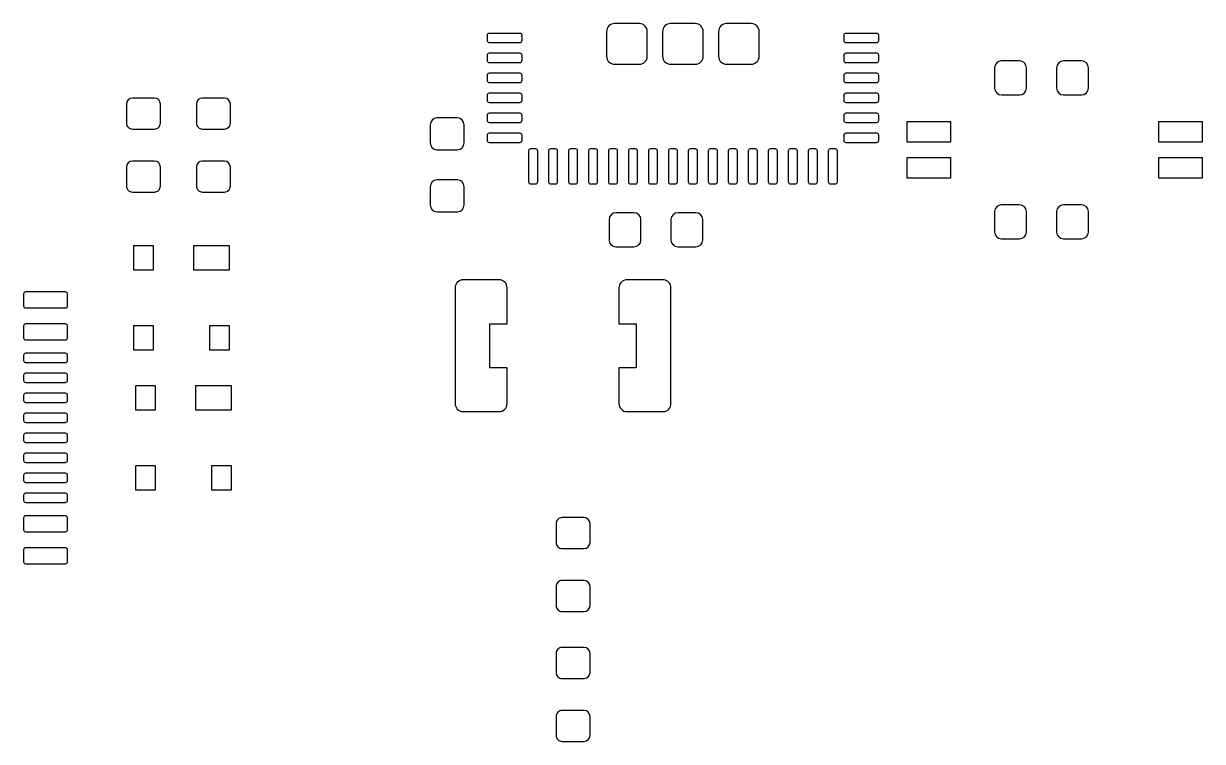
# Model space of a CAD drawing. Extents: x -210 to 210, y -160 to 160.
# Drawn here: x -143.75 to -114.25, y -113.2 to -95.24 of the extents above; entities that cross this region are included whole.
import ezdxf

# ---------------------------------------------------------------- set-up
doc = ezdxf.new("R2010")
doc.units = 0
doc.header["$MEASUREMENT"] = 0
doc.layers.get('0').update_dxf_attribs({"linetype": 'CONTINUOUS'})

msp = doc.modelspace()

# ---------------------------------------------------------------- linework, layer by layer
for points in [[(-128.140996, -95.440996, 0.414657), (-128.341006, -95.241006), (-128.341006, -95.241006), (-128.959004, -95.241006), (-128.959004, -95.241006, 0.4147), (-129.159004, -95.440996), (-129.159004, -95.440996), (-129.159004, -96.059004), (-129.159004, -96.059004, 0.4147), (-128.959004, -96.258994), (-128.959004, -96.258994), (-128.341006, -96.258994), (-128.341006, -96.258994, 0.414614), (-128.140996, -96.059004), (-128.140996, -96.059004), (-128.140996, -95.440996)], [(-126.741006, -95.440996, 0.414629), (-126.940996, -95.241006), (-126.940996, -95.241006), (-127.559004, -95.241006), (-127.559004, -95.241006, 0.4147), (-127.758994, -95.440996), (-127.758994, -95.440996), (-127.758994, -96.059004), (-127.758994, -96.059004, 0.4147), (-127.559004, -96.258994), (-127.559004, -96.258994), (-126.940996, -96.258994), (-126.940996, -96.258994, 0.414557), (-126.741006, -96.059004), (-126.741006, -96.059004), (-126.741006, -95.440996)], [(-125.340996, -95.440996, 0.414614), (-125.541006, -95.241006), (-125.541006, -95.241006), (-126.158994, -95.241006), (-126.158994, -95.241006, 0.4147), (-126.359004, -95.440996), (-126.359004, -95.440996), (-126.359004, -96.059004), (-126.359004, -96.059004, 0.414715), (-126.158994, -96.258994), (-126.158994, -96.258994), (-125.541006, -96.258994), (-125.541006, -96.258994, 0.414571), (-125.340996, -96.059004), (-125.340996, -96.059004), (-125.340996, -95.440996)], [(-131.275, -95.535, 0.414271), (-131.32501, -95.485), (-131.32501, -95.485), (-132.1, -95.485), (-132.1, -95.485, 0.414385), (-132.14999, -95.535), (-132.14999, -95.535), (-132.14999, -95.665), (-132.14999, -95.665, 0.414328), (-132.1, -95.715), (-132.1, -95.715), (-131.32501, -95.715), (-131.32501, -95.715, 0.414214), (-131.275, -95.665), (-131.275, -95.665), (-131.275, -95.535)], [(-122.35, -95.535, 0.414271), (-122.4, -95.485), (-122.4, -95.485), (-123.175, -95.485), (-123.175, -95.485, 0.4145), (-123.225, -95.535), (-123.225, -95.535), (-123.225, -95.665), (-123.225, -95.665, 0.414156), (-123.175, -95.715), (-123.175, -95.715), (-122.4, -95.715), (-122.4, -95.715, 0.414042), (-122.35, -95.665), (-122.35, -95.665), (-122.35, -95.535)], [(-131.275, -96.035, 0.414328), (-131.32501, -95.985), (-131.32501, -95.985), (-132.1, -95.985), (-132.1, -95.985, 0.414443), (-132.14999, -96.035), (-132.14999, -96.035), (-132.14999, -96.165), (-132.14999, -96.165, 0.414328), (-132.1, -96.215), (-132.1, -96.215), (-131.32501, -96.215), (-131.32501, -96.215, 0.414214), (-131.275, -96.165), (-131.275, -96.165), (-131.275, -96.035)], [(-122.35, -96.035, 0.414271), (-122.4, -95.985), (-122.4, -95.985), (-123.175, -95.985), (-123.175, -95.985, 0.4145), (-123.225, -96.035), (-123.225, -96.035), (-123.225, -96.165), (-123.225, -96.165, 0.414156), (-123.175, -96.215), (-123.175, -96.215), (-122.4, -96.215), (-122.4, -96.215, 0.414042), (-122.35, -96.165), (-122.35, -96.165), (-122.35, -96.035)], [(-118.65, -96.344004, 0.404393), (-118.825, -96.175), (-118.825, -96.175), (-119.275, -96.175), (-119.275, -96.175, 0.404409), (-119.45, -96.344004), (-119.45, -96.344004), (-119.45, -96.855996), (-119.45, -96.855996, 0.404424), (-119.275, -97.025), (-119.275, -97.025), (-118.825, -97.025), (-118.825, -97.025, 0.404361), (-118.65, -96.855996), (-118.65, -96.855996), (-118.65, -96.344004)], [(-117.1, -96.344004, 0.404409), (-117.275, -96.175), (-117.275, -96.175), (-117.725, -96.175), (-117.725, -96.175, 0.404472), (-117.9, -96.344004), (-117.9, -96.344004), (-117.9, -96.855996), (-117.9, -96.855996, 0.404424), (-117.725, -97.025), (-117.725, -97.025), (-117.275, -97.025), (-117.275, -97.025, 0.404361), (-117.1, -96.855996), (-117.1, -96.855996), (-117.1, -96.344004)], [(-131.275, -96.535, 0.414328), (-131.32501, -96.485), (-131.32501, -96.485), (-132.1, -96.485), (-132.1, -96.485, 0.414443), (-132.14999, -96.535), (-132.14999, -96.535), (-132.14999, -96.665), (-132.14999, -96.665, 0.414328), (-132.1, -96.715), (-132.1, -96.715), (-131.32501, -96.715), (-131.32501, -96.715, 0.414214), (-131.275, -96.665), (-131.275, -96.665), (-131.275, -96.535)], [(-122.35, -96.535, 0.414271), (-122.4, -96.485), (-122.4, -96.485), (-123.175, -96.485), (-123.175, -96.485, 0.4145), (-123.225, -96.535), (-123.225, -96.535), (-123.225, -96.665), (-123.225, -96.665, 0.414156), (-123.175, -96.715), (-123.175, -96.715), (-122.4, -96.715), (-122.4, -96.715, 0.414042), (-122.35, -96.665), (-122.35, -96.665), (-122.35, -96.535)], [(-131.275, -97.035, 0.414328), (-131.32501, -96.985), (-131.32501, -96.985), (-132.1, -96.985), (-132.1, -96.985, 0.414443), (-132.14999, -97.035), (-132.14999, -97.035), (-132.14999, -97.165), (-132.14999, -97.165, 0.414328), (-132.1, -97.215), (-132.1, -97.215), (-131.32501, -97.215), (-131.32501, -97.215, 0.414214), (-131.275, -97.165), (-131.275, -97.165), (-131.275, -97.035)], [(-122.35, -97.035, 0.414271), (-122.4, -96.985), (-122.4, -96.985), (-123.175, -96.985), (-123.175, -96.985, 0.4145), (-123.225, -97.035), (-123.225, -97.035), (-123.225, -97.165), (-123.225, -97.165, 0.414156), (-123.175, -97.215), (-123.175, -97.215), (-122.4, -97.215), (-122.4, -97.215, 0.414042), (-122.35, -97.165), (-122.35, -97.165), (-122.35, -97.035)], [(-140.32499, -97.255, 0.413242), (-140.47501, -97.105), (-140.47501, -97.105), (-141.02501, -97.105), (-141.02501, -97.105, 0.413299), (-141.175, -97.255), (-141.175, -97.255), (-141.175, -97.73), (-141.175, -97.73, 0.415187), (-141.02501, -97.88), (-141.02501, -97.88), (-140.47501, -97.88), (-140.47501, -97.88, 0.415111), (-140.32499, -97.73), (-140.32499, -97.73), (-140.32499, -97.255)], [(-138.575, -97.255, 0.413204), (-138.725, -97.105), (-138.725, -97.105), (-139.275, -97.105), (-139.275, -97.105, 0.413299), (-139.42499, -97.255), (-139.42499, -97.255), (-139.42499, -97.73), (-139.42499, -97.73, 0.415226), (-139.275, -97.88), (-139.275, -97.88), (-138.725, -97.88), (-138.725, -97.88, 0.415111), (-138.575, -97.73), (-138.575, -97.73), (-138.575, -97.255)], [(-132.725, -97.775, 0.404439), (-132.893994, -97.6), (-132.893994, -97.6), (-133.405996, -97.6), (-133.405996, -97.6, 0.404472), (-133.57499, -97.775), (-133.57499, -97.775), (-133.57499, -98.225), (-133.57499, -98.225, 0.404457), (-133.405996, -98.4), (-133.405996, -98.4), (-132.893994, -98.4), (-132.893994, -98.4, 0.404376), (-132.725, -98.225), (-132.725, -98.225), (-132.725, -97.775)], [(-131.275, -97.535, 0.414328), (-131.32501, -97.485), (-131.32501, -97.485), (-132.1, -97.485), (-132.1, -97.485, 0.414443), (-132.14999, -97.535), (-132.14999, -97.535), (-132.14999, -97.665), (-132.14999, -97.665, 0.414328), (-132.1, -97.715), (-132.1, -97.715), (-131.32501, -97.715), (-131.32501, -97.715, 0.414214), (-131.275, -97.665), (-131.275, -97.665), (-131.275, -97.535)], [(-122.35, -97.535, 0.414271), (-122.4, -97.485), (-122.4, -97.485), (-123.175, -97.485), (-123.175, -97.485, 0.4145), (-123.225, -97.535), (-123.225, -97.535), (-123.225, -97.665), (-123.225, -97.665, 0.414156), (-123.175, -97.715), (-123.175, -97.715), (-122.4, -97.715), (-122.4, -97.715, 0.414042), (-122.35, -97.665), (-122.35, -97.665), (-122.35, -97.535)], [(-131.275, -98.035, 0.414271), (-131.32501, -97.985), (-131.32501, -97.985), (-132.1, -97.985), (-132.1, -97.985, 0.414443), (-132.14999, -98.035), (-132.14999, -98.035), (-132.14999, -98.165), (-132.14999, -98.165, 0.414328), (-132.1, -98.215), (-132.1, -98.215), (-131.32501, -98.215), (-131.32501, -98.215, 0.414214), (-131.275, -98.165), (-131.275, -98.165), (-131.275, -98.035)], [(-122.35, -98.035, 0.414271), (-122.4, -97.985), (-122.4, -97.985), (-123.175, -97.985), (-123.175, -97.985, 0.414385), (-123.225, -98.035), (-123.225, -98.035), (-123.225, -98.165), (-123.225, -98.165, 0.414156), (-123.175, -98.215), (-123.175, -98.215), (-122.4, -98.215), (-122.4, -98.215, 0.413985), (-122.35, -98.165), (-122.35, -98.165), (-122.35, -98.035)], [(-130.88501, -98.425, 0.414099), (-130.935, -98.375), (-130.935, -98.375), (-131.065, -98.375), (-131.065, -98.375, 0.4145), (-131.115, -98.425), (-131.115, -98.425), (-131.115, -99.2), (-131.115, -99.2, 0.414328), (-131.065, -99.25), (-131.065, -99.25), (-130.935, -99.25), (-130.935, -99.25, 0.413871), (-130.88501, -99.2), (-130.88501, -99.2), (-130.88501, -98.425)], [(-130.385, -98.425, 0.414042), (-130.435, -98.375), (-130.435, -98.375), (-130.565, -98.375), (-130.565, -98.375, 0.414557), (-130.615, -98.425), (-130.615, -98.425), (-130.615, -99.2), (-130.615, -99.2, 0.414385), (-130.565, -99.25), (-130.565, -99.25), (-130.435, -99.25), (-130.435, -99.25, 0.413871), (-130.385, -99.2), (-130.385, -99.2), (-130.385, -98.425)], [(-129.885, -98.425, 0.414042), (-129.935, -98.375), (-129.935, -98.375), (-130.06499, -98.375), (-130.06499, -98.375, 0.414557), (-130.115, -98.425), (-130.115, -98.425), (-130.115, -99.2), (-130.115, -99.2, 0.414385), (-130.06499, -99.25), (-130.06499, -99.25), (-129.935, -99.25), (-129.935, -99.25, 0.413871), (-129.885, -99.2), (-129.885, -99.2), (-129.885, -98.425)], [(-129.38499, -98.425, 0.414099), (-129.435, -98.375), (-129.435, -98.375), (-129.565, -98.375), (-129.565, -98.375, 0.414557), (-129.61499, -98.425), (-129.61499, -98.425), (-129.61499, -99.2), (-129.61499, -99.2, 0.414385), (-129.565, -99.25), (-129.565, -99.25), (-129.435, -99.25), (-129.435, -99.25, 0.413928), (-129.38499, -99.2), (-129.38499, -99.2), (-129.38499, -98.425)], [(-128.885, -98.425, 0.413985), (-128.93499, -98.375), (-128.93499, -98.375), (-129.06501, -98.375), (-129.06501, -98.375, 0.4145), (-129.115, -98.425), (-129.115, -98.425), (-129.115, -99.2), (-129.115, -99.2, 0.414271), (-129.06501, -99.25), (-129.06501, -99.25), (-128.93499, -99.25), (-128.93499, -99.25, 0.413813), (-128.885, -99.2), (-128.885, -99.2), (-128.885, -98.425)], [(-128.38499, -98.425, 0.414099), (-128.435, -98.375), (-128.435, -98.375), (-128.565, -98.375), (-128.565, -98.375, 0.4145), (-128.61501, -98.425), (-128.61501, -98.425), (-128.61501, -99.2), (-128.61501, -99.2, 0.414328), (-128.565, -99.25), (-128.565, -99.25), (-128.435, -99.25), (-128.435, -99.25, 0.413813), (-128.38499, -99.2), (-128.38499, -99.2), (-128.38499, -98.425)], [(-127.885, -98.425, 0.413985), (-127.93499, -98.375), (-127.93499, -98.375), (-128.06501, -98.375), (-128.06501, -98.375, 0.4145), (-128.115, -98.425), (-128.115, -98.425), (-128.115, -99.2), (-128.115, -99.2, 0.414271), (-128.06501, -99.25), (-128.06501, -99.25), (-127.93499, -99.25), (-127.93499, -99.25, 0.413928), (-127.885, -99.2), (-127.885, -99.2), (-127.885, -98.425)], [(-127.38501, -98.425, 0.414099), (-127.435, -98.375), (-127.435, -98.375), (-127.565, -98.375), (-127.565, -98.375, 0.414442), (-127.615, -98.425), (-127.615, -98.425), (-127.615, -99.2), (-127.615, -99.2, 0.414328), (-127.565, -99.25), (-127.565, -99.25), (-127.435, -99.25), (-127.435, -99.25, 0.414042), (-127.38501, -99.2), (-127.38501, -99.2), (-127.38501, -98.425)], [(-126.885, -98.425, 0.414099), (-126.93501, -98.375), (-126.93501, -98.375), (-127.065, -98.375), (-127.065, -98.375, 0.414385), (-127.115, -98.425), (-127.115, -98.425), (-127.115, -99.2), (-127.115, -99.2, 0.414271), (-127.065, -99.25), (-127.065, -99.25), (-126.93501, -99.25), (-126.93501, -99.25, 0.414042), (-126.885, -99.2), (-126.885, -99.2), (-126.885, -98.425)], [(-126.385, -98.425, 0.414042), (-126.435, -98.375), (-126.435, -98.375), (-126.56499, -98.375), (-126.56499, -98.375, 0.4145), (-126.615, -98.425), (-126.615, -98.425), (-126.615, -99.2), (-126.615, -99.2, 0.414385), (-126.56499, -99.25), (-126.56499, -99.25), (-126.435, -99.25), (-126.435, -99.25, 0.413985), (-126.385, -99.2), (-126.385, -99.2), (-126.385, -98.425)], [(-125.88499, -98.425, 0.414099), (-125.935, -98.375), (-125.935, -98.375), (-126.065, -98.375), (-126.065, -98.375, 0.4145), (-126.11499, -98.425), (-126.11499, -98.425), (-126.11499, -99.2), (-126.11499, -99.2, 0.414385), (-126.065, -99.25), (-126.065, -99.25), (-125.935, -99.25), (-125.935, -99.25, 0.414042), (-125.88499, -99.2), (-125.88499, -99.2), (-125.88499, -98.425)], [(-125.385, -98.425, 0.413985), (-125.43499, -98.375), (-125.43499, -98.375), (-125.56499, -98.375), (-125.56499, -98.375, 0.4145), (-125.615, -98.425), (-125.615, -98.425), (-125.615, -99.2), (-125.615, -99.2, 0.414385), (-125.56499, -99.25), (-125.56499, -99.25), (-125.43499, -99.25), (-125.43499, -99.25, 0.413928), (-125.385, -99.2), (-125.385, -99.2), (-125.385, -98.425)], [(-124.885, -98.425, 0.414042), (-124.935, -98.375), (-124.935, -98.375), (-125.065, -98.375), (-125.065, -98.375, 0.414442), (-125.11499, -98.425), (-125.11499, -98.425), (-125.11499, -99.2), (-125.11499, -99.2, 0.414328), (-125.065, -99.25), (-125.065, -99.25), (-124.935, -99.25), (-124.935, -99.25, 0.413985), (-124.885, -99.2), (-124.885, -99.2), (-124.885, -98.425)], [(-124.385, -98.425, 0.414042), (-124.435, -98.375), (-124.435, -98.375), (-124.565, -98.375), (-124.565, -98.375, 0.414442), (-124.615, -98.425), (-124.615, -98.425), (-124.615, -99.2), (-124.615, -99.2, 0.414328), (-124.565, -99.25), (-124.565, -99.25), (-124.435, -99.25), (-124.435, -99.25, 0.413985), (-124.385, -99.2), (-124.385, -99.2), (-124.385, -98.425)], [(-123.885, -98.425, 0.414042), (-123.935, -98.375), (-123.935, -98.375), (-124.065, -98.375), (-124.065, -98.375, 0.414442), (-124.115, -98.425), (-124.115, -98.425), (-124.115, -99.2), (-124.115, -99.2, 0.414328), (-124.065, -99.25), (-124.065, -99.25), (-123.935, -99.25), (-123.935, -99.25, 0.413985), (-123.885, -99.2), (-123.885, -99.2), (-123.885, -98.425)], [(-123.385, -98.425, 0.414042), (-123.435, -98.375), (-123.435, -98.375), (-123.565, -98.375), (-123.565, -98.375, 0.414442), (-123.615, -98.425), (-123.615, -98.425), (-123.615, -99.2), (-123.615, -99.2, 0.414328), (-123.565, -99.25), (-123.565, -99.25), (-123.435, -99.25), (-123.435, -99.25, 0.413985), (-123.385, -99.2), (-123.385, -99.2), (-123.385, -98.425)], [(-140.32499, -98.83, 0.413242), (-140.47501, -98.68), (-140.47501, -98.68), (-141.02501, -98.68), (-141.02501, -98.68, 0.413299), (-141.175, -98.83), (-141.175, -98.83), (-141.175, -99.305), (-141.175, -99.305, 0.415187), (-141.02501, -99.455), (-141.02501, -99.455), (-140.47501, -99.455), (-140.47501, -99.455, 0.415111), (-140.32499, -99.305), (-140.32499, -99.305), (-140.32499, -98.83)], [(-138.575, -98.83, 0.413204), (-138.725, -98.68), (-138.725, -98.68), (-139.275, -98.68), (-139.275, -98.68, 0.413299), (-139.42499, -98.83), (-139.42499, -98.83), (-139.42499, -99.305), (-139.42499, -99.305, 0.415226), (-139.275, -99.455), (-139.275, -99.455), (-138.725, -99.455), (-138.725, -99.455, 0.415111), (-138.575, -99.305), (-138.575, -99.305), (-138.575, -98.83)], [(-132.725, -99.325, 0.404424), (-132.893994, -99.15), (-132.893994, -99.15), (-133.405996, -99.15), (-133.405996, -99.15, 0.404472), (-133.57499, -99.325), (-133.57499, -99.325), (-133.57499, -99.775), (-133.57499, -99.775, 0.404441), (-133.405996, -99.95), (-133.405996, -99.95), (-132.893994, -99.95), (-132.893994, -99.95, 0.404376), (-132.725, -99.775), (-132.725, -99.775), (-132.725, -99.325)], [(-128.3, -100.143994, 0.404361), (-128.475, -99.975), (-128.475, -99.975), (-128.925, -99.975), (-128.925, -99.975, 0.404488), (-129.09999, -100.143994), (-129.09999, -100.143994), (-129.09999, -100.656006), (-129.09999, -100.656006, 0.404471), (-128.925, -100.825), (-128.925, -100.825), (-128.475, -100.825), (-128.475, -100.825, 0.404329), (-128.3, -100.656006), (-128.3, -100.656006), (-128.3, -100.143994)], [(-126.74999, -100.143994, 0.404346), (-126.92501, -99.975), (-126.92501, -99.975), (-127.37501, -99.975), (-127.37501, -99.975, 0.404392), (-127.55001, -100.143994), (-127.55001, -100.143994), (-127.55001, -100.656006), (-127.55001, -100.656006, 0.404392), (-127.37501, -100.825), (-127.37501, -100.825), (-126.92501, -100.825), (-126.92501, -100.825, 0.404298), (-126.74999, -100.656006), (-126.74999, -100.656006), (-126.74999, -100.143994)], [(-118.65, -99.944004, 0.404393), (-118.825, -99.775), (-118.825, -99.775), (-119.275, -99.775), (-119.275, -99.775, 0.404425), (-119.45, -99.944004), (-119.45, -99.944004), (-119.45, -100.455996), (-119.45, -100.455996, 0.404424), (-119.275, -100.625), (-119.275, -100.625), (-118.825, -100.625), (-118.825, -100.625, 0.404377), (-118.65, -100.455996), (-118.65, -100.455996), (-118.65, -99.944004)], [(-117.1, -99.944004, 0.404409), (-117.275, -99.775), (-117.275, -99.775), (-117.725, -99.775), (-117.725, -99.775, 0.404472), (-117.9, -99.944004), (-117.9, -99.944004), (-117.9, -100.455996), (-117.9, -100.455996, 0.40444), (-117.725, -100.625), (-117.725, -100.625), (-117.275, -100.625), (-117.275, -100.625, 0.404377), (-117.1, -100.455996), (-117.1, -100.455996), (-117.1, -99.944004)], [(-131.65, -101.85, 0.414371), (-131.85, -101.65), (-131.85, -101.65), (-132.75, -101.65), (-132.75, -101.65, 0.414442), (-132.94999, -101.85), (-132.94999, -101.85), (-132.94999, -104.75), (-132.94999, -104.75, 0.395536), (-132.762998, -104.95), (-132.762998, -104.95), (-131.85, -104.95), (-131.85, -104.95, 0.414342), (-131.65, -104.75), (-131.65, -104.75), (-131.65, -103.85), (-131.65, -103.85), (-132.082998, -103.85), (-132.082998, -103.85), (-132.082998, -102.75), (-132.082998, -102.75), (-131.65, -102.75), (-131.65, -102.75), (-131.65, -101.85)], [(-127.55001, -101.85, 0.4144), (-127.74999, -101.65), (-127.74999, -101.65), (-128.64999, -101.65), (-128.64999, -101.65, 0.414442), (-128.85, -101.85), (-128.85, -101.85), (-128.85, -102.75), (-128.85, -102.75), (-128.417002, -102.75), (-128.417002, -102.75), (-128.417002, -103.85), (-128.417002, -103.85), (-128.85, -103.85), (-128.85, -103.85), (-128.85, -104.75), (-128.85, -104.75, 0.414442), (-128.64999, -104.95), (-128.64999, -104.95), (-127.737002, -104.95), (-127.737002, -104.95, 0.395438), (-127.55001, -104.75), (-127.55001, -104.75), (-127.55001, -101.85)], [(-142.64999, -102.005, 0.41142), (-142.7, -101.955), (-142.7, -101.955), (-143.7, -101.955), (-143.7, -101.955, 0.41142), (-143.75, -102.005), (-143.75, -102.005), (-143.75, -102.305), (-143.75, -102.305, 0.417258), (-143.7, -102.355), (-143.7, -102.355), (-142.7, -102.355), (-142.7, -102.355, 0.417083), (-142.64999, -102.305), (-142.64999, -102.305), (-142.64999, -102.005)], [(-142.64999, -102.805, 0.411477), (-142.7, -102.755), (-142.7, -102.755), (-143.7, -102.755), (-143.7, -102.755, 0.411477), (-143.75, -102.805), (-143.75, -102.805), (-143.75, -103.105), (-143.75, -103.105, 0.4172), (-143.7, -103.155), (-143.7, -103.155), (-142.7, -103.155), (-142.7, -103.155, 0.417026), (-142.64999, -103.105), (-142.64999, -103.105), (-142.64999, -102.805)], [(-142.64999, -103.54, 0.411477), (-142.7, -103.49), (-142.7, -103.49), (-143.7, -103.49), (-143.7, -103.49, 0.411477), (-143.75, -103.54), (-143.75, -103.54), (-143.75, -103.67), (-143.75, -103.67, 0.4172), (-143.7, -103.72), (-143.7, -103.72), (-142.7, -103.72), (-142.7, -103.72, 0.417026), (-142.64999, -103.67), (-142.64999, -103.67), (-142.64999, -103.54)], [(-142.64999, -104.04, 0.41142), (-142.7, -103.99), (-142.7, -103.99), (-143.7, -103.99), (-143.7, -103.99, 0.41142), (-143.75, -104.04), (-143.75, -104.04), (-143.75, -104.17), (-143.75, -104.17, 0.4172), (-143.7, -104.22), (-143.7, -104.22), (-142.7, -104.22), (-142.7, -104.22, 0.416968), (-142.64999, -104.17), (-142.64999, -104.17), (-142.64999, -104.04)], [(-142.64999, -104.54, 0.411477), (-142.7, -104.49), (-142.7, -104.49), (-143.7, -104.49), (-143.7, -104.49, 0.411477), (-143.75, -104.54), (-143.75, -104.54), (-143.75, -104.67), (-143.75, -104.67, 0.4172), (-143.7, -104.72), (-143.7, -104.72), (-142.7, -104.72), (-142.7, -104.72, 0.417026), (-142.64999, -104.67), (-142.64999, -104.67), (-142.64999, -104.54)], [(-142.64999, -105.04, 0.411477), (-142.7, -104.99), (-142.7, -104.99), (-143.7, -104.99), (-143.7, -104.99, 0.411477), (-143.75, -105.04), (-143.75, -105.04), (-143.75, -105.17), (-143.75, -105.17, 0.4172), (-143.7, -105.22), (-143.7, -105.22), (-142.7, -105.22), (-142.7, -105.22, 0.417083), (-142.64999, -105.17), (-142.64999, -105.17), (-142.64999, -105.04)], [(-142.64999, -105.54, 0.411477), (-142.7, -105.49), (-142.7, -105.49), (-143.7, -105.49), (-143.7, -105.49, 0.411477), (-143.75, -105.54), (-143.75, -105.54), (-143.75, -105.67), (-143.75, -105.67, 0.417258), (-143.7, -105.72), (-143.7, -105.72), (-142.7, -105.72), (-142.7, -105.72, 0.417026), (-142.64999, -105.67), (-142.64999, -105.67), (-142.64999, -105.54)], [(-142.64999, -106.04, 0.411477), (-142.7, -105.99), (-142.7, -105.99), (-143.7, -105.99), (-143.7, -105.99, 0.411477), (-143.75, -106.04), (-143.75, -106.04), (-143.75, -106.17), (-143.75, -106.17, 0.417258), (-143.7, -106.22), (-143.7, -106.22), (-142.7, -106.22), (-142.7, -106.22, 0.417026), (-142.64999, -106.17), (-142.64999, -106.17), (-142.64999, -106.04)], [(-142.64999, -106.54, 0.411477), (-142.7, -106.49), (-142.7, -106.49), (-143.7, -106.49), (-143.7, -106.49, 0.411477), (-143.75, -106.54), (-143.75, -106.54), (-143.75, -106.67), (-143.75, -106.67, 0.4172), (-143.7, -106.72), (-143.7, -106.72), (-142.7, -106.72), (-142.7, -106.72, 0.417083), (-142.64999, -106.67), (-142.64999, -106.67), (-142.64999, -106.54)], [(-142.64999, -107.04, 0.411477), (-142.7, -106.99), (-142.7, -106.99), (-143.7, -106.99), (-143.7, -106.99, 0.411477), (-143.75, -107.04), (-143.75, -107.04), (-143.75, -107.17), (-143.75, -107.17, 0.4172), (-143.7, -107.22), (-143.7, -107.22), (-142.7, -107.22), (-142.7, -107.22, 0.417083), (-142.64999, -107.17), (-142.64999, -107.17), (-142.64999, -107.04)], [(-142.64999, -107.605, 0.411477), (-142.7, -107.555), (-142.7, -107.555), (-143.7, -107.555), (-143.7, -107.555, 0.411477), (-143.75, -107.605), (-143.75, -107.605), (-143.75, -107.905), (-143.75, -107.905, 0.417084), (-143.7, -107.955), (-143.7, -107.955), (-142.7, -107.955), (-142.7, -107.955, 0.417083), (-142.64999, -107.905), (-142.64999, -107.905), (-142.64999, -107.605)], [(-129.575, -107.75, 0.414156), (-129.72499, -107.6), (-129.72499, -107.6), (-130.275, -107.6), (-130.275, -107.6, 0.414252), (-130.42501, -107.75), (-130.42501, -107.75), (-130.42501, -108.225), (-130.42501, -108.225, 0.414252), (-130.275, -108.375), (-130.275, -108.375), (-129.72499, -108.375), (-129.72499, -108.375, 0.414099), (-129.575, -108.225), (-129.575, -108.225), (-129.575, -107.75)], [(-142.64999, -108.405, 0.411477), (-142.7, -108.355), (-142.7, -108.355), (-143.7, -108.355), (-143.7, -108.355, 0.411477), (-143.75, -108.405), (-143.75, -108.405), (-143.75, -108.705), (-143.75, -108.705, 0.417084), (-143.7, -108.755), (-143.7, -108.755), (-142.7, -108.755), (-142.7, -108.755, 0.417026), (-142.64999, -108.705), (-142.64999, -108.705), (-142.64999, -108.405)], [(-129.575, -109.325, 0.414137), (-129.72499, -109.175), (-129.72499, -109.175), (-130.275, -109.175), (-130.275, -109.175, 0.414233), (-130.42501, -109.325), (-130.42501, -109.325), (-130.42501, -109.8), (-130.42501, -109.8, 0.414271), (-130.275, -109.95), (-130.275, -109.95), (-129.72499, -109.95), (-129.72499, -109.95, 0.414137), (-129.575, -109.8), (-129.575, -109.8), (-129.575, -109.325)], [(-129.575, -111, 0.414156), (-129.72499, -110.85), (-129.72499, -110.85), (-130.275, -110.85), (-130.275, -110.85, 0.414252), (-130.42501, -111), (-130.42501, -111), (-130.42501, -111.475), (-130.42501, -111.475, 0.414252), (-130.275, -111.625), (-130.275, -111.625), (-129.72499, -111.625), (-129.72499, -111.625, 0.414118), (-129.575, -111.475), (-129.575, -111.475), (-129.575, -111)], [(-129.575, -112.575, 0.414137), (-129.72499, -112.425), (-129.72499, -112.425), (-130.275, -112.425), (-130.275, -112.425, 0.414233), (-130.42501, -112.575), (-130.42501, -112.575), (-130.42501, -113.05), (-130.42501, -113.05, 0.414271), (-130.275, -113.2), (-130.275, -113.2), (-129.72499, -113.2), (-129.72499, -113.2, 0.414118), (-129.575, -113.05), (-129.575, -113.05), (-129.575, -112.575)]]:
    msp.add_lwpolyline(points, format="xyb")
for points in [[(-120.55, -97.7), (-121.65, -97.7), (-121.65, -97.7), (-121.65, -98.2), (-121.65, -98.2), (-120.55, -98.2), (-120.55, -98.2), (-120.55, -97.7)], [(-114.25, -97.7), (-115.35, -97.7), (-115.35, -97.7), (-115.35, -98.2), (-115.35, -98.2), (-114.25, -98.2), (-114.25, -98.2), (-114.25, -97.7)], [(-120.55, -98.6), (-121.65, -98.6), (-121.65, -98.6), (-121.65, -99.1), (-121.65, -99.1), (-120.55, -99.1), (-120.55, -99.1), (-120.55, -98.6)], [(-114.25, -98.6), (-115.35, -98.6), (-115.35, -98.6), (-115.35, -99.1), (-115.35, -99.1), (-114.25, -99.1), (-114.25, -99.1), (-114.25, -98.6)], [(-140.49999, -100.805), (-141, -100.805), (-141, -100.805), (-141, -101.405), (-141, -101.405), (-140.49999, -101.405), (-140.49999, -101.405), (-140.49999, -100.805)], [(-138.60001, -100.805), (-139.50001, -100.805), (-139.50001, -100.805), (-139.50001, -101.405), (-139.50001, -101.405), (-138.60001, -101.405), (-138.60001, -101.405), (-138.60001, -100.805)], [(-140.49999, -102.805), (-141, -102.805), (-141, -102.805), (-141, -103.405), (-141, -103.405), (-140.49999, -103.405), (-140.49999, -103.405), (-140.49999, -102.805)], [(-138.60001, -102.805), (-139.1, -102.805), (-139.1, -102.805), (-139.1, -103.405), (-139.1, -103.405), (-138.60001, -103.405), (-138.60001, -103.405), (-138.60001, -102.805)], [(-140.45, -104.305), (-140.94999, -104.305), (-140.94999, -104.305), (-140.94999, -104.905), (-140.94999, -104.905), (-140.45, -104.905), (-140.45, -104.905), (-140.45, -104.305)], [(-138.55, -104.305), (-139.45, -104.305), (-139.45, -104.305), (-139.45, -104.905), (-139.45, -104.905), (-138.55, -104.905), (-138.55, -104.905), (-138.55, -104.305)], [(-140.45, -106.305), (-140.94999, -106.305), (-140.94999, -106.305), (-140.94999, -106.905), (-140.94999, -106.905), (-140.45, -106.905), (-140.45, -106.905), (-140.45, -106.305)], [(-138.55, -106.305), (-139.05001, -106.305), (-139.05001, -106.305), (-139.05001, -106.905), (-139.05001, -106.905), (-138.55, -106.905), (-138.55, -106.905), (-138.55, -106.305)]]:
    msp.add_lwpolyline(points)

doc.saveas('drawing.dxf')
